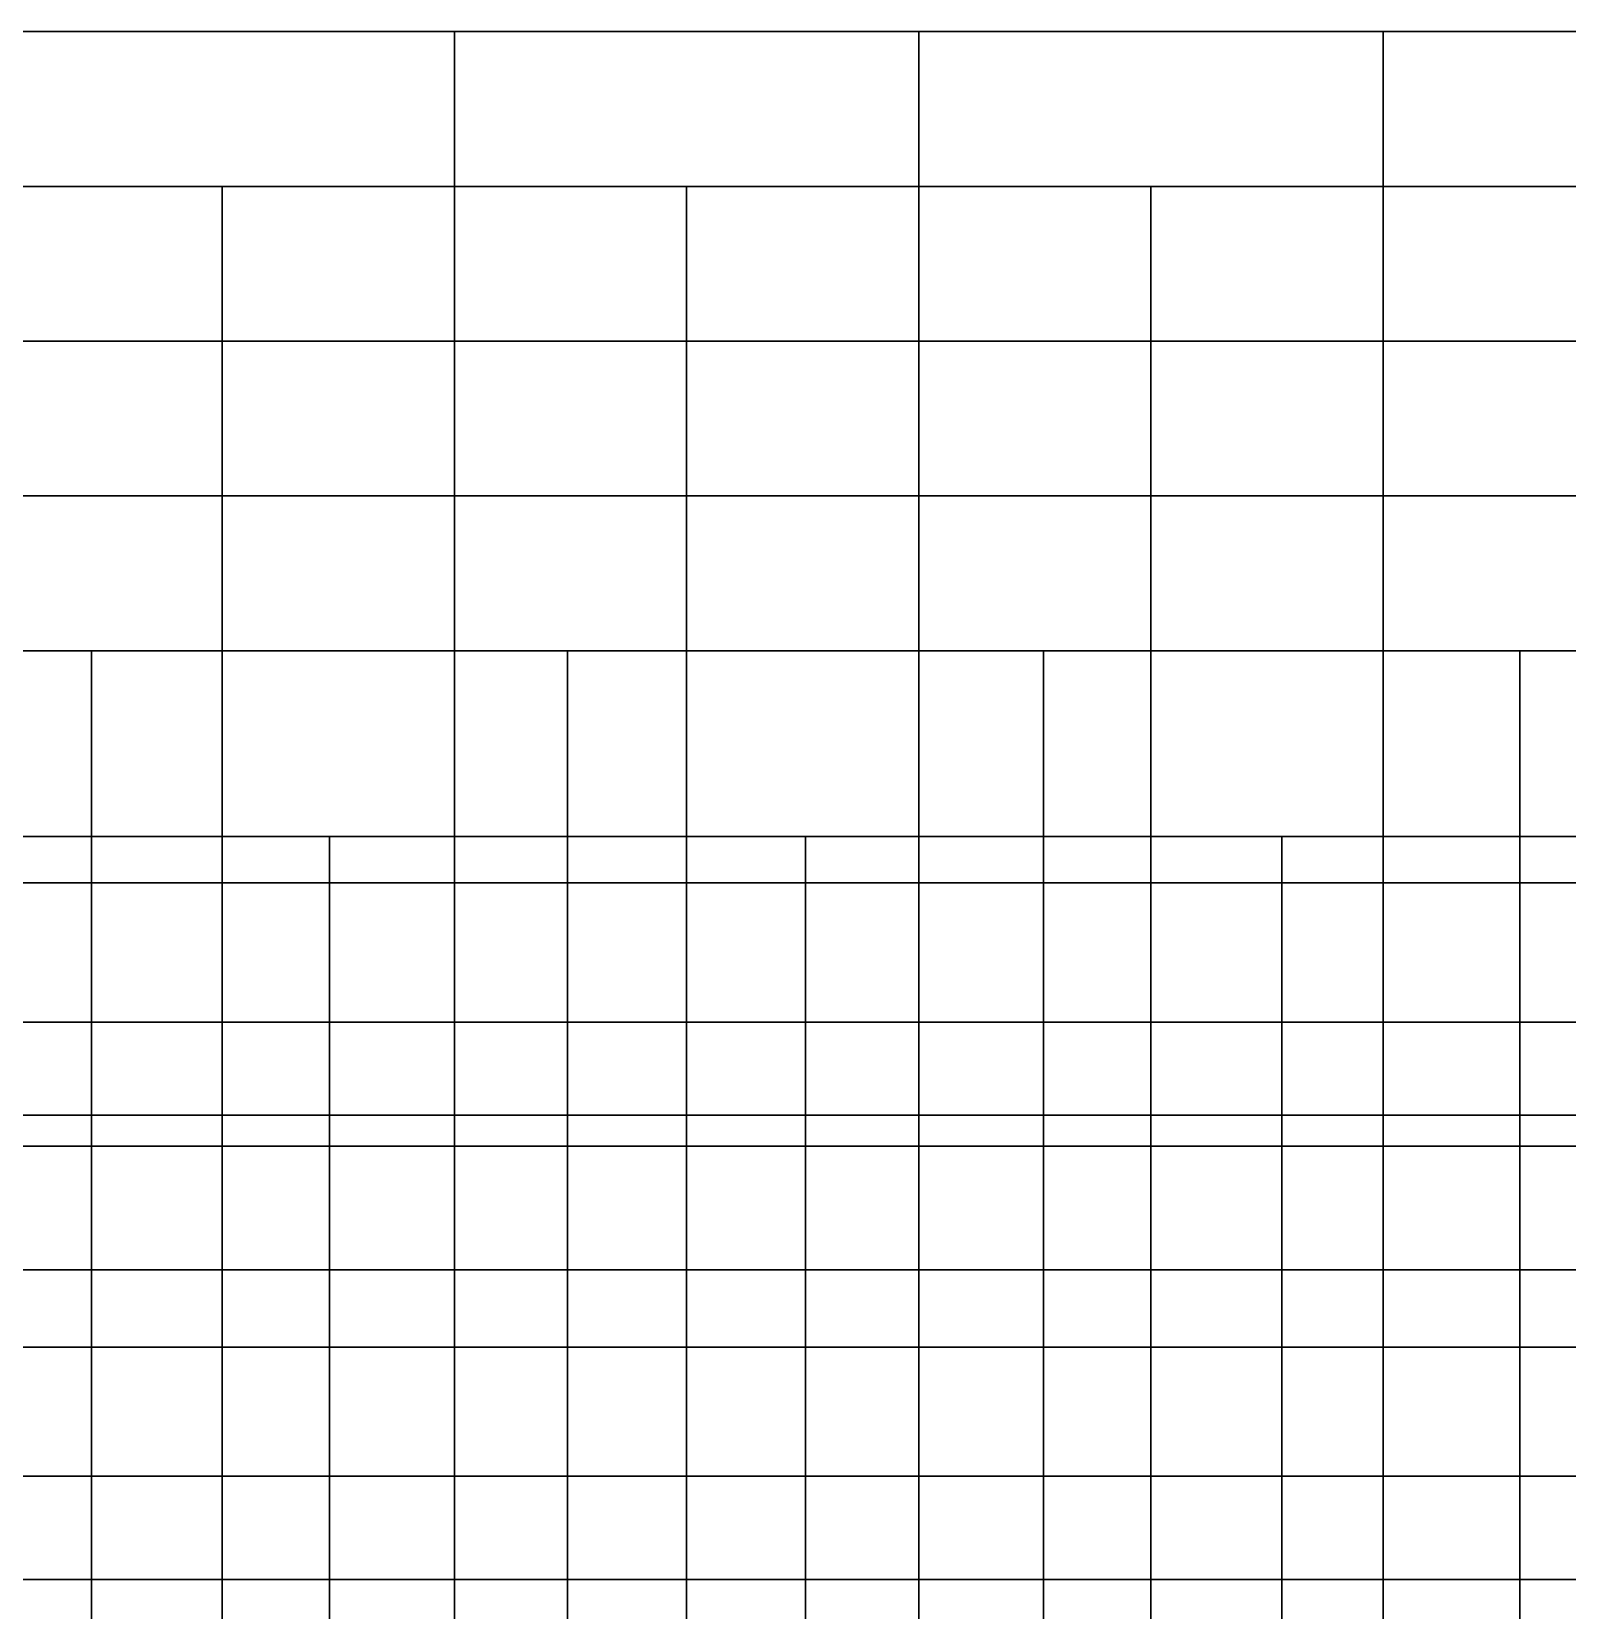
# Model space of a CAD drawing. Extents: x -2.5 to 67.5, y -27.5 to 12.5.
# Drawn here: x 16.11 to 22.31, y 3.62 to 10 of the extents above; entities that cross this region are included whole.
import ezdxf

# ---------------------------------------------------------------- set-up
doc = ezdxf.new("R2010")
doc.units = 0
doc.layers.add('M0', color=13, linetype='CONTINUOUS')
doc.layers.add('M1', color=11, linetype='CONTINUOUS')

msp = doc.modelspace()

# ---------------------------------------------------------------- linework, layer by layer
at = {"layer": 'M0', "color": 135}
for points in [[(15.938, 10), (15.938, 10, 1), (17.813, 10, 1), (17.813, 10)], [(15.938, 8.75), (15.938, 10), (17.813, 10), (17.813, 8.75)], [(15.938, 10, 1), (15.938, 8.75, 1), (17.813, 8.75, 1), (17.813, 10, 1)], [(17.813, 8.75), (17.813, 10), (17.813, 10, 1), (17.813, 8.75, 1)], [(17.813, 10), (17.813, 8.75), (17.813, 8.75, 1), (17.813, 10, 1)], [(17.813, 10), (17.813, 10, 1), (19.688, 10, 1), (19.688, 10)], [(17.813, 8.75), (17.813, 10), (19.688, 10), (19.688, 8.75)], [(17.813, 10, 1), (17.813, 8.75, 1), (19.688, 8.75, 1), (19.688, 10, 1)], [(19.688, 8.75), (19.688, 10), (19.688, 10, 1), (19.688, 8.75, 1)], [(19.688, 10), (19.688, 8.75), (19.688, 8.75, 1), (19.688, 10, 1)], [(19.688, 10), (19.688, 10, 1), (21.563, 10, 1), (21.563, 10)], [(19.688, 8.75), (19.688, 10), (21.563, 10), (21.563, 8.75)], [(19.688, 10, 1), (19.688, 8.75, 1), (21.563, 8.75, 1), (21.563, 10, 1)], [(21.563, 8.75), (21.563, 10), (21.563, 10, 1), (21.563, 8.75, 1)], [(21.563, 10), (21.563, 8.75), (21.563, 8.75, 1), (21.563, 10, 1)], [(21.563, 10), (21.563, 10, 1), (23.333, 10, 1), (23.333, 10)], [(21.563, 8.75), (21.563, 10), (23.333, 10), (23.333, 8.75)], [(21.563, 10, 1), (21.563, 8.75, 1), (23.333, 8.75, 1), (23.333, 10, 1)], [(16.875, 9.375), (15, 9.375), (15, 9.375, 1), (16.875, 9.375, 1)], [(16.875, 8.125), (15, 8.125), (15, 9.375), (16.875, 9.375)], [(15, 8.125, 1), (16.875, 8.125, 1), (16.875, 9.375, 1), (15, 9.375, 1)], [(16.875, 8.125, 1), (16.875, 8.125), (16.875, 9.375), (16.875, 9.375, 1)], [(18.75, 9.375), (16.875, 9.375), (16.875, 9.375, 1), (18.75, 9.375, 1)], [(16.875, 8.125), (16.875, 8.125, 1), (16.875, 9.375, 1), (16.875, 9.375)], [(18.75, 8.125), (16.875, 8.125), (16.875, 9.375), (18.75, 9.375)], [(16.875, 8.125, 1), (18.75, 8.125, 1), (18.75, 9.375, 1), (16.875, 9.375, 1)], [(18.75, 8.125, 1), (18.75, 8.125), (18.75, 9.375), (18.75, 9.375, 1)], [(20.625, 9.375), (18.75, 9.375), (18.75, 9.375, 1), (20.625, 9.375, 1)], [(18.75, 8.125), (18.75, 8.125, 1), (18.75, 9.375, 1), (18.75, 9.375)], [(20.625, 8.125), (18.75, 8.125), (18.75, 9.375), (20.625, 9.375)], [(18.75, 8.125, 1), (20.625, 8.125, 1), (20.625, 9.375, 1), (18.75, 9.375, 1)], [(20.625, 8.125, 1), (20.625, 8.125), (20.625, 9.375), (20.625, 9.375, 1)], [(22.5, 9.375), (20.625, 9.375), (20.625, 9.375, 1), (22.5, 9.375, 1)], [(20.625, 8.125), (20.625, 8.125, 1), (20.625, 9.375, 1), (20.625, 9.375)], [(22.5, 8.125), (20.625, 8.125), (20.625, 9.375), (22.5, 9.375)], [(20.625, 8.125, 1), (22.5, 8.125, 1), (22.5, 9.375, 1), (20.625, 9.375, 1)], [(15.938, 8.75), (15.938, 8.75, 1), (17.813, 8.75, 1), (17.813, 8.75)], [(15.938, 7.5), (15.938, 8.75), (17.813, 8.75), (17.813, 7.5)], [(15.938, 8.75, 1), (15.938, 7.5, 1), (17.813, 7.5, 1), (17.813, 8.75, 1)], [(15.938, 8.75, 1), (15.938, 8.75), (17.813, 8.75), (17.813, 8.75, 1)], [(17.813, 7.5), (17.813, 8.75), (17.813, 8.75, 1), (17.813, 7.5, 1)], [(17.813, 8.75), (17.813, 7.5), (17.813, 7.5, 1), (17.813, 8.75, 1)], [(17.813, 8.75), (17.813, 8.75, 1), (19.688, 8.75, 1), (19.688, 8.75)], [(17.813, 7.5), (17.813, 8.75), (19.688, 8.75), (19.688, 7.5)], [(17.813, 8.75, 1), (17.813, 7.5, 1), (19.688, 7.5, 1), (19.688, 8.75, 1)], [(17.813, 8.75, 1), (17.813, 8.75), (19.688, 8.75), (19.688, 8.75, 1)], [(19.688, 7.5), (19.688, 8.75), (19.688, 8.75, 1), (19.688, 7.5, 1)], [(19.688, 8.75), (19.688, 7.5), (19.688, 7.5, 1), (19.688, 8.75, 1)], [(19.688, 8.75), (19.688, 8.75, 1), (21.563, 8.75, 1), (21.563, 8.75)], [(19.688, 7.5), (19.688, 8.75), (21.563, 8.75), (21.563, 7.5)], [(19.688, 8.75, 1), (19.688, 7.5, 1), (21.563, 7.5, 1), (21.563, 8.75, 1)], [(19.688, 8.75, 1), (19.688, 8.75), (21.563, 8.75), (21.563, 8.75, 1)], [(21.563, 7.5), (21.563, 8.75), (21.563, 8.75, 1), (21.563, 7.5, 1)], [(21.563, 8.75), (21.563, 7.5), (21.563, 7.5, 1), (21.563, 8.75, 1)], [(21.563, 8.75), (21.563, 8.75, 1), (23.333, 8.75, 1), (23.333, 8.75)], [(21.563, 7.5), (21.563, 8.75), (23.333, 8.75), (23.333, 7.5)], [(21.563, 8.75, 1), (21.563, 7.5, 1), (23.333, 7.5, 1), (23.333, 8.75, 1)], [(21.563, 8.75, 1), (21.563, 8.75), (23.333, 8.75), (23.333, 8.75, 1)], [(16.875, 8.125), (15, 8.125), (15, 8.125, 1), (16.875, 8.125, 1)], [(16.875, 6.5625), (15, 6.5625), (15, 8.125), (16.875, 8.125)], [(15, 6.5625, 1), (16.875, 6.5625, 1), (16.875, 8.125, 1), (15, 8.125, 1)], [(15, 8.125), (16.875, 8.125), (16.875, 8.125, 1), (15, 8.125, 1)], [(16.875, 6.5625, 1), (16.875, 6.5625), (16.875, 8.125), (16.875, 8.125, 1)], [(18.75, 8.125), (16.875, 8.125), (16.875, 8.125, 1), (18.75, 8.125, 1)], [(16.875, 6.5625), (16.875, 6.5625, 1), (16.875, 8.125, 1), (16.875, 8.125)], [(18.75, 6.5625), (16.875, 6.5625), (16.875, 8.125), (18.75, 8.125)], [(16.875, 6.5625, 1), (18.75, 6.5625, 1), (18.75, 8.125, 1), (16.875, 8.125, 1)], [(16.875, 8.125), (18.75, 8.125), (18.75, 8.125, 1), (16.875, 8.125, 1)], [(18.75, 6.5625, 1), (18.75, 6.5625), (18.75, 8.125), (18.75, 8.125, 1)], [(20.625, 8.125), (18.75, 8.125), (18.75, 8.125, 1), (20.625, 8.125, 1)], [(18.75, 6.5625), (18.75, 6.5625, 1), (18.75, 8.125, 1), (18.75, 8.125)], [(20.625, 6.5625), (18.75, 6.5625), (18.75, 8.125), (20.625, 8.125)], [(18.75, 6.5625, 1), (20.625, 6.5625, 1), (20.625, 8.125, 1), (18.75, 8.125, 1)], [(18.75, 8.125), (20.625, 8.125), (20.625, 8.125, 1), (18.75, 8.125, 1)], [(20.625, 6.5625, 1), (20.625, 6.5625), (20.625, 8.125), (20.625, 8.125, 1)], [(22.5, 8.125), (20.625, 8.125), (20.625, 8.125, 1), (22.5, 8.125, 1)], [(20.625, 6.5625), (20.625, 6.5625, 1), (20.625, 8.125, 1), (20.625, 8.125)], [(22.5, 6.5625), (20.625, 6.5625), (20.625, 8.125), (22.5, 8.125)], [(20.625, 6.5625, 1), (22.5, 6.5625, 1), (22.5, 8.125, 1), (20.625, 8.125, 1)], [(20.625, 8.125), (22.5, 8.125), (22.5, 8.125, 1), (20.625, 8.125, 1)], [(15.938, 7.5), (15.938, 7.5, 1), (17.813, 7.5, 1), (17.813, 7.5)], [(15.938, 5.625), (15.938, 7.5), (17.813, 7.5), (17.813, 5.625)], [(15.938, 7.5, 1), (15.938, 5.625, 1), (17.813, 5.625, 1), (17.813, 7.5, 1)], [(15.938, 7.5, 1), (15.938, 7.5), (17.813, 7.5), (17.813, 7.5, 1)], [(17.813, 5.625), (17.813, 7.5), (17.813, 7.5, 1), (17.813, 5.625, 1)], [(17.813, 7.5), (17.813, 5.625), (17.813, 5.625, 1), (17.813, 7.5, 1)], [(17.813, 7.5), (17.813, 7.5, 1), (19.688, 7.5, 1), (19.688, 7.5)], [(17.813, 5.625), (17.813, 7.5), (19.688, 7.5), (19.688, 5.625)], [(17.813, 7.5, 1), (17.813, 5.625, 1), (19.688, 5.625, 1), (19.688, 7.5, 1)], [(17.813, 7.5, 1), (17.813, 7.5), (19.688, 7.5), (19.688, 7.5, 1)], [(19.688, 5.625), (19.688, 7.5), (19.688, 7.5, 1), (19.688, 5.625, 1)], [(19.688, 7.5), (19.688, 5.625), (19.688, 5.625, 1), (19.688, 7.5, 1)], [(19.688, 7.5), (19.688, 7.5, 1), (21.563, 7.5, 1), (21.563, 7.5)], [(19.688, 5.625), (19.688, 7.5), (21.563, 7.5), (21.563, 5.625)], [(19.688, 7.5, 1), (19.688, 5.625, 1), (21.563, 5.625, 1), (21.563, 7.5, 1)], [(19.688, 7.5, 1), (19.688, 7.5), (21.563, 7.5), (21.563, 7.5, 1)], [(21.563, 5.625), (21.563, 7.5), (21.563, 7.5, 1), (21.563, 5.625, 1)], [(21.563, 7.5), (21.563, 5.625), (21.563, 5.625, 1), (21.563, 7.5, 1)], [(21.563, 7.5), (21.563, 7.5, 1), (23.333, 7.5, 1), (23.333, 7.5)], [(21.563, 5.625), (21.563, 7.5), (23.333, 7.5), (23.333, 5.625)], [(21.563, 7.5, 1), (21.563, 5.625, 1), (23.333, 5.625, 1), (23.333, 7.5, 1)], [(21.563, 7.5, 1), (21.563, 7.5), (23.333, 7.5), (23.333, 7.5, 1)], [(16.875, 6.5625), (15, 6.5625), (15, 6.5625, 1), (16.875, 6.5625, 1)], [(16.875, 4.6875), (15, 4.6875), (15, 6.5625), (16.875, 6.5625)], [(15, 4.6875, 1), (16.875, 4.6875, 1), (16.875, 6.5625, 1), (15, 6.5625, 1)], [(15, 6.5625), (16.875, 6.5625), (16.875, 6.5625, 1), (15, 6.5625, 1)], [(16.875, 4.6875, 1), (16.875, 4.6875), (16.875, 6.5625), (16.875, 6.5625, 1)], [(18.75, 6.5625), (16.875, 6.5625), (16.875, 6.5625, 1), (18.75, 6.5625, 1)], [(16.875, 4.6875), (16.875, 4.6875, 1), (16.875, 6.5625, 1), (16.875, 6.5625)], [(18.75, 4.6875), (16.875, 4.6875), (16.875, 6.5625), (18.75, 6.5625)], [(16.875, 4.6875, 1), (18.75, 4.6875, 1), (18.75, 6.5625, 1), (16.875, 6.5625, 1)], [(16.875, 6.5625), (18.75, 6.5625), (18.75, 6.5625, 1), (16.875, 6.5625, 1)], [(18.75, 4.6875, 1), (18.75, 4.6875), (18.75, 6.5625), (18.75, 6.5625, 1)], [(20.625, 6.5625), (18.75, 6.5625), (18.75, 6.5625, 1), (20.625, 6.5625, 1)], [(18.75, 4.6875), (18.75, 4.6875, 1), (18.75, 6.5625, 1), (18.75, 6.5625)], [(20.625, 4.6875), (18.75, 4.6875), (18.75, 6.5625), (20.625, 6.5625)], [(18.75, 4.6875, 1), (20.625, 4.6875, 1), (20.625, 6.5625, 1), (18.75, 6.5625, 1)], [(18.75, 6.5625), (20.625, 6.5625), (20.625, 6.5625, 1), (18.75, 6.5625, 1)], [(20.625, 4.6875, 1), (20.625, 4.6875), (20.625, 6.5625), (20.625, 6.5625, 1)], [(22.5, 6.5625), (20.625, 6.5625), (20.625, 6.5625, 1), (22.5, 6.5625, 1)], [(20.625, 4.6875), (20.625, 4.6875, 1), (20.625, 6.5625, 1), (20.625, 6.5625)], [(22.5, 4.6875), (20.625, 4.6875), (20.625, 6.5625), (22.5, 6.5625)], [(20.625, 4.6875, 1), (22.5, 4.6875, 1), (22.5, 6.5625, 1), (20.625, 6.5625, 1)], [(20.625, 6.5625), (22.5, 6.5625), (22.5, 6.5625, 1), (20.625, 6.5625, 1)], [(15.938, 5.625), (15.938, 5.625, 1), (17.813, 5.625, 1), (17.813, 5.625)], [(15.938, 3.75), (15.938, 5.625), (17.813, 5.625), (17.813, 3.75)], [(15.938, 5.625, 1), (15.938, 3.75, 1), (17.813, 3.75, 1), (17.813, 5.625, 1)], [(15.938, 5.625, 1), (15.938, 5.625), (17.813, 5.625), (17.813, 5.625, 1)], [(17.813, 3.75), (17.813, 5.625), (17.813, 5.625, 1), (17.813, 3.75, 1)], [(17.813, 5.625), (17.813, 3.75), (17.813, 3.75, 1), (17.813, 5.625, 1)], [(17.813, 5.625), (17.813, 5.625, 1), (19.688, 5.625, 1), (19.688, 5.625)], [(17.813, 3.75), (17.813, 5.625), (19.688, 5.625), (19.688, 3.75)], [(17.813, 5.625, 1), (17.813, 3.75, 1), (19.688, 3.75, 1), (19.688, 5.625, 1)], [(17.813, 5.625, 1), (17.813, 5.625), (19.688, 5.625), (19.688, 5.625, 1)], [(19.688, 3.75), (19.688, 5.625), (19.688, 5.625, 1), (19.688, 3.75, 1)], [(19.688, 5.625), (19.688, 3.75), (19.688, 3.75, 1), (19.688, 5.625, 1)], [(19.688, 5.625), (19.688, 5.625, 1), (21.563, 5.625, 1), (21.563, 5.625)], [(19.688, 3.75), (19.688, 5.625), (21.563, 5.625), (21.563, 3.75)], [(19.688, 5.625, 1), (19.688, 3.75, 1), (21.563, 3.75, 1), (21.563, 5.625, 1)], [(19.688, 5.625, 1), (19.688, 5.625), (21.563, 5.625), (21.563, 5.625, 1)], [(21.563, 3.75), (21.563, 5.625), (21.563, 5.625, 1), (21.563, 3.75, 1)], [(21.563, 5.625), (21.563, 3.75), (21.563, 3.75, 1), (21.563, 5.625, 1)], [(21.563, 5.625), (21.563, 5.625, 1), (23.333, 5.625, 1), (23.333, 5.625)], [(21.563, 3.75), (21.563, 5.625), (23.333, 5.625), (23.333, 3.75)], [(21.563, 5.625, 1), (21.563, 3.75, 1), (23.333, 3.75, 1), (23.333, 5.625, 1)], [(21.563, 5.625, 1), (21.563, 5.625), (23.333, 5.625), (23.333, 5.625, 1)], [(16.875, 4.6875), (15, 4.6875), (15, 4.6875, 1), (16.875, 4.6875, 1)], [(16.875, 2.8125), (15, 2.8125), (15, 4.6875), (16.875, 4.6875)], [(15, 2.8125, 1), (16.875, 2.8125, 1), (16.875, 4.6875, 1), (15, 4.6875, 1)], [(15, 4.6875), (16.875, 4.6875), (16.875, 4.6875, 1), (15, 4.6875, 1)], [(16.875, 2.8125, 1), (16.875, 2.8125), (16.875, 4.6875), (16.875, 4.6875, 1)], [(18.75, 4.6875), (16.875, 4.6875), (16.875, 4.6875, 1), (18.75, 4.6875, 1)], [(16.875, 2.8125), (16.875, 2.8125, 1), (16.875, 4.6875, 1), (16.875, 4.6875)], [(18.75, 2.8125), (16.875, 2.8125), (16.875, 4.6875), (18.75, 4.6875)], [(16.875, 2.8125, 1), (18.75, 2.8125, 1), (18.75, 4.6875, 1), (16.875, 4.6875, 1)], [(16.875, 4.6875), (18.75, 4.6875), (18.75, 4.6875, 1), (16.875, 4.6875, 1)], [(18.75, 2.8125, 1), (18.75, 2.8125), (18.75, 4.6875), (18.75, 4.6875, 1)], [(20.625, 4.6875), (18.75, 4.6875), (18.75, 4.6875, 1), (20.625, 4.6875, 1)], [(18.75, 2.8125), (18.75, 2.8125, 1), (18.75, 4.6875, 1), (18.75, 4.6875)], [(20.625, 2.8125), (18.75, 2.8125), (18.75, 4.6875), (20.625, 4.6875)], [(18.75, 2.8125, 1), (20.625, 2.8125, 1), (20.625, 4.6875, 1), (18.75, 4.6875, 1)], [(18.75, 4.6875), (20.625, 4.6875), (20.625, 4.6875, 1), (18.75, 4.6875, 1)], [(20.625, 2.8125, 1), (20.625, 2.8125), (20.625, 4.6875), (20.625, 4.6875, 1)], [(22.5, 4.6875), (20.625, 4.6875), (20.625, 4.6875, 1), (22.5, 4.6875, 1)], [(20.625, 2.8125), (20.625, 2.8125, 1), (20.625, 4.6875, 1), (20.625, 4.6875)], [(22.5, 2.8125), (20.625, 2.8125), (20.625, 4.6875), (22.5, 4.6875)], [(20.625, 2.8125, 1), (22.5, 2.8125, 1), (22.5, 4.6875, 1), (20.625, 4.6875, 1)], [(20.625, 4.6875), (22.5, 4.6875), (22.5, 4.6875, 1), (20.625, 4.6875, 1)], [(15.938, 3.75), (15.938, 3.75, 1), (17.813, 3.75, 1), (17.813, 3.75)], [(15.938, 1.875), (15.938, 3.75), (17.813, 3.75), (17.813, 1.875)], [(15.938, 3.75, 1), (15.938, 1.875, 1), (17.813, 1.875, 1), (17.813, 3.75, 1)], [(15.938, 3.75, 1), (15.938, 3.75), (17.813, 3.75), (17.813, 3.75, 1)], [(17.813, 1.875), (17.813, 3.75), (17.813, 3.75, 1), (17.813, 1.875, 1)], [(17.813, 3.75), (17.813, 1.875), (17.813, 1.875, 1), (17.813, 3.75, 1)], [(17.813, 3.75), (17.813, 3.75, 1), (19.688, 3.75, 1), (19.688, 3.75)], [(17.813, 1.875), (17.813, 3.75), (19.688, 3.75), (19.688, 1.875)], [(17.813, 3.75, 1), (17.813, 1.875, 1), (19.688, 1.875, 1), (19.688, 3.75, 1)], [(17.813, 3.75, 1), (17.813, 3.75), (19.688, 3.75), (19.688, 3.75, 1)], [(19.688, 1.875), (19.688, 3.75), (19.688, 3.75, 1), (19.688, 1.875, 1)], [(19.688, 3.75), (19.688, 1.875), (19.688, 1.875, 1), (19.688, 3.75, 1)], [(19.688, 3.75), (19.688, 3.75, 1), (21.563, 3.75, 1), (21.563, 3.75)], [(19.688, 1.875), (19.688, 3.75), (21.563, 3.75), (21.563, 1.875)], [(19.688, 3.75, 1), (19.688, 1.875, 1), (21.563, 1.875, 1), (21.563, 3.75, 1)], [(19.688, 3.75, 1), (19.688, 3.75), (21.563, 3.75), (21.563, 3.75, 1)], [(21.563, 1.875), (21.563, 3.75), (21.563, 3.75, 1), (21.563, 1.875, 1)], [(21.563, 3.75), (21.563, 1.875), (21.563, 1.875, 1), (21.563, 3.75, 1)], [(21.563, 3.75), (21.563, 3.75, 1), (23.333, 3.75, 1), (23.333, 3.75)], [(21.563, 1.875), (21.563, 3.75), (23.333, 3.75), (23.333, 1.875)], [(21.563, 3.75, 1), (21.563, 1.875, 1), (23.333, 1.875, 1), (23.333, 3.75, 1)], [(21.563, 3.75, 1), (21.563, 3.75), (23.333, 3.75), (23.333, 3.75, 1)]]:
    msp.add_3dface(points, dxfattribs=at)
at = {"layer": 'M1', "color": 10}
for points in [[(14.424, 7.5, 1.75), (14.424, 7.5, 3), (16.347, 7.5, 3), (16.347, 7.5, 1.75)], [(14.424, 6, 1.75), (14.424, 7.5, 1.75), (16.347, 7.5, 1.75), (16.347, 6, 1.75)], [(14.424, 7.5, 3), (14.424, 6, 3), (16.347, 6, 3), (16.347, 7.5, 3)], [(16.347, 6, 1.75), (16.347, 7.5, 1.75), (16.347, 7.5, 3), (16.347, 6, 3)], [(16.347, 7.5, 1.75), (16.347, 6, 1.75), (16.347, 6, 3), (16.347, 7.5, 3)], [(16.347, 7.5, 1.75), (16.347, 7.5, 3), (18.27, 7.5, 3), (18.27, 7.5, 1.75)], [(16.347, 6, 1.75), (16.347, 7.5, 1.75), (18.27, 7.5, 1.75), (18.27, 6, 1.75)], [(16.347, 7.5, 3), (16.347, 6, 3), (18.27, 6, 3), (18.27, 7.5, 3)], [(18.27, 6, 1.75), (18.27, 7.5, 1.75), (18.27, 7.5, 3), (18.27, 6, 3)], [(18.27, 7.5, 1.75), (18.27, 6, 1.75), (18.27, 6, 3), (18.27, 7.5, 3)], [(18.27, 7.5, 1.75), (18.27, 7.5, 3), (20.192, 7.5, 3), (20.192, 7.5, 1.75)], [(18.27, 6, 1.75), (18.27, 7.5, 1.75), (20.192, 7.5, 1.75), (20.192, 6, 1.75)], [(18.27, 7.5, 3), (18.27, 6, 3), (20.192, 6, 3), (20.192, 7.5, 3)], [(20.192, 6, 1.75), (20.192, 7.5, 1.75), (20.192, 7.5, 3), (20.192, 6, 3)], [(20.192, 7.5, 1.75), (20.192, 6, 1.75), (20.192, 6, 3), (20.192, 7.5, 3)], [(20.192, 7.5, 1.75), (20.192, 7.5, 3), (22.115, 7.5, 3), (22.115, 7.5, 1.75)], [(20.192, 6, 1.75), (20.192, 7.5, 1.75), (22.115, 7.5, 1.75), (22.115, 6, 1.75)], [(20.192, 7.5, 3), (20.192, 6, 3), (22.115, 6, 3), (22.115, 7.5, 3)], [(22.115, 6, 1.75), (22.115, 7.5, 1.75), (22.115, 7.5, 3), (22.115, 6, 3)], [(22.115, 7.5, 1.75), (22.115, 6, 1.75), (22.115, 6, 3), (22.115, 7.5, 3)], [(22.115, 7.5, 1.75), (22.115, 7.5, 3), (24.038, 7.5, 3), (24.038, 7.5, 1.75)], [(22.115, 6, 1.75), (22.115, 7.5, 1.75), (24.038, 7.5, 1.75), (24.038, 6, 1.75)], [(22.115, 7.5, 3), (22.115, 6, 3), (24.038, 6, 3), (24.038, 7.5, 3)], [(17.308, 6.75, 1.75), (15.385, 6.75, 1.75), (15.385, 6.75, 3), (17.308, 6.75, 3)], [(17.308, 5.5, 1.75), (15.385, 5.5, 1.75), (15.385, 6.75, 1.75), (17.308, 6.75, 1.75)], [(15.385, 5.5, 3), (17.308, 5.5, 3), (17.308, 6.75, 3), (15.385, 6.75, 3)], [(17.308, 5.5, 3), (17.308, 5.5, 1.75), (17.308, 6.75, 1.75), (17.308, 6.75, 3)], [(19.231, 6.75, 1.75), (17.308, 6.75, 1.75), (17.308, 6.75, 3), (19.231, 6.75, 3)], [(17.308, 5.5, 1.75), (17.308, 5.5, 3), (17.308, 6.75, 3), (17.308, 6.75, 1.75)], [(19.231, 5.5, 1.75), (17.308, 5.5, 1.75), (17.308, 6.75, 1.75), (19.231, 6.75, 1.75)], [(17.308, 5.5, 3), (19.231, 5.5, 3), (19.231, 6.75, 3), (17.308, 6.75, 3)], [(19.231, 5.5, 3), (19.231, 5.5, 1.75), (19.231, 6.75, 1.75), (19.231, 6.75, 3)], [(21.154, 6.75, 1.75), (19.231, 6.75, 1.75), (19.231, 6.75, 3), (21.154, 6.75, 3)], [(19.231, 5.5, 1.75), (19.231, 5.5, 3), (19.231, 6.75, 3), (19.231, 6.75, 1.75)], [(21.154, 5.5, 1.75), (19.231, 5.5, 1.75), (19.231, 6.75, 1.75), (21.154, 6.75, 1.75)], [(19.231, 5.5, 3), (21.154, 5.5, 3), (21.154, 6.75, 3), (19.231, 6.75, 3)], [(21.154, 5.5, 3), (21.154, 5.5, 1.75), (21.154, 6.75, 1.75), (21.154, 6.75, 3)], [(23.077, 6.75, 1.75), (21.154, 6.75, 1.75), (21.154, 6.75, 3), (23.077, 6.75, 3)], [(21.154, 5.5, 1.75), (21.154, 5.5, 3), (21.154, 6.75, 3), (21.154, 6.75, 1.75)], [(23.077, 5.5, 1.75), (21.154, 5.5, 1.75), (21.154, 6.75, 1.75), (23.077, 6.75, 1.75)], [(21.154, 5.5, 3), (23.077, 5.5, 3), (23.077, 6.75, 3), (21.154, 6.75, 3)], [(14.424, 6, 1.75), (14.424, 6, 3), (16.347, 6, 3), (16.347, 6, 1.75)], [(14.424, 5, 1.75), (14.424, 6, 1.75), (16.347, 6, 1.75), (16.347, 5, 1.75)], [(14.424, 6, 3), (14.424, 5, 3), (16.347, 5, 3), (16.347, 6, 3)], [(14.424, 6, 3), (14.424, 6, 1.75), (16.347, 6, 1.75), (16.347, 6, 3)], [(16.347, 5, 1.75), (16.347, 6, 1.75), (16.347, 6, 3), (16.347, 5, 3)], [(16.347, 6, 1.75), (16.347, 5, 1.75), (16.347, 5, 3), (16.347, 6, 3)], [(16.347, 6, 1.75), (16.347, 6, 3), (18.27, 6, 3), (18.27, 6, 1.75)], [(16.347, 5, 1.75), (16.347, 6, 1.75), (18.27, 6, 1.75), (18.27, 5, 1.75)], [(16.347, 6, 3), (16.347, 5, 3), (18.27, 5, 3), (18.27, 6, 3)], [(16.347, 6, 3), (16.347, 6, 1.75), (18.27, 6, 1.75), (18.27, 6, 3)], [(18.27, 5, 1.75), (18.27, 6, 1.75), (18.27, 6, 3), (18.27, 5, 3)], [(18.27, 6, 1.75), (18.27, 5, 1.75), (18.27, 5, 3), (18.27, 6, 3)], [(18.27, 6, 1.75), (18.27, 6, 3), (20.192, 6, 3), (20.192, 6, 1.75)], [(18.27, 5, 1.75), (18.27, 6, 1.75), (20.192, 6, 1.75), (20.192, 5, 1.75)], [(18.27, 6, 3), (18.27, 5, 3), (20.192, 5, 3), (20.192, 6, 3)], [(18.27, 6, 3), (18.27, 6, 1.75), (20.192, 6, 1.75), (20.192, 6, 3)], [(20.192, 5, 1.75), (20.192, 6, 1.75), (20.192, 6, 3), (20.192, 5, 3)], [(20.192, 6, 1.75), (20.192, 5, 1.75), (20.192, 5, 3), (20.192, 6, 3)], [(20.192, 6, 1.75), (20.192, 6, 3), (22.115, 6, 3), (22.115, 6, 1.75)], [(20.192, 5, 1.75), (20.192, 6, 1.75), (22.115, 6, 1.75), (22.115, 5, 1.75)], [(20.192, 6, 3), (20.192, 5, 3), (22.115, 5, 3), (22.115, 6, 3)], [(20.192, 6, 3), (20.192, 6, 1.75), (22.115, 6, 1.75), (22.115, 6, 3)], [(22.115, 5, 1.75), (22.115, 6, 1.75), (22.115, 6, 3), (22.115, 5, 3)], [(22.115, 6, 1.75), (22.115, 5, 1.75), (22.115, 5, 3), (22.115, 6, 3)], [(22.115, 6, 1.75), (22.115, 6, 3), (24.038, 6, 3), (24.038, 6, 1.75)], [(22.115, 5, 1.75), (22.115, 6, 1.75), (24.038, 6, 1.75), (24.038, 5, 1.75)], [(22.115, 6, 3), (22.115, 5, 3), (24.038, 5, 3), (24.038, 6, 3)], [(22.115, 6, 3), (22.115, 6, 1.75), (24.038, 6, 1.75), (24.038, 6, 3)], [(17.308, 5.5, 1.75), (15.385, 5.5, 1.75), (15.385, 5.5, 3), (17.308, 5.5, 3)], [(17.308, 4.1665, 1.75), (15.385, 4.1665, 1.75), (15.385, 5.5, 1.75), (17.308, 5.5, 1.75)], [(15.385, 4.1665, 3), (17.308, 4.1665, 3), (17.308, 5.5, 3), (15.385, 5.5, 3)], [(15.385, 5.5, 1.75), (17.308, 5.5, 1.75), (17.308, 5.5, 3), (15.385, 5.5, 3)], [(17.308, 4.1665, 3), (17.308, 4.1665, 1.75), (17.308, 5.5, 1.75), (17.308, 5.5, 3)], [(19.231, 5.5, 1.75), (17.308, 5.5, 1.75), (17.308, 5.5, 3), (19.231, 5.5, 3)], [(17.308, 4.1665, 1.75), (17.308, 4.1665, 3), (17.308, 5.5, 3), (17.308, 5.5, 1.75)], [(19.231, 4.1665, 1.75), (17.308, 4.1665, 1.75), (17.308, 5.5, 1.75), (19.231, 5.5, 1.75)], [(17.308, 4.1665, 3), (19.231, 4.1665, 3), (19.231, 5.5, 3), (17.308, 5.5, 3)], [(17.308, 5.5, 1.75), (19.231, 5.5, 1.75), (19.231, 5.5, 3), (17.308, 5.5, 3)], [(19.231, 4.1665, 3), (19.231, 4.1665, 1.75), (19.231, 5.5, 1.75), (19.231, 5.5, 3)], [(21.154, 5.5, 1.75), (19.231, 5.5, 1.75), (19.231, 5.5, 3), (21.154, 5.5, 3)], [(19.231, 4.1665, 1.75), (19.231, 4.1665, 3), (19.231, 5.5, 3), (19.231, 5.5, 1.75)], [(21.154, 4.1665, 1.75), (19.231, 4.1665, 1.75), (19.231, 5.5, 1.75), (21.154, 5.5, 1.75)], [(19.231, 4.1665, 3), (21.154, 4.1665, 3), (21.154, 5.5, 3), (19.231, 5.5, 3)], [(19.231, 5.5, 1.75), (21.154, 5.5, 1.75), (21.154, 5.5, 3), (19.231, 5.5, 3)], [(21.154, 4.1665, 3), (21.154, 4.1665, 1.75), (21.154, 5.5, 1.75), (21.154, 5.5, 3)], [(23.077, 5.5, 1.75), (21.154, 5.5, 1.75), (21.154, 5.5, 3), (23.077, 5.5, 3)], [(21.154, 4.1665, 1.75), (21.154, 4.1665, 3), (21.154, 5.5, 3), (21.154, 5.5, 1.75)], [(23.077, 4.1665, 1.75), (21.154, 4.1665, 1.75), (21.154, 5.5, 1.75), (23.077, 5.5, 1.75)], [(21.154, 4.1665, 3), (23.077, 4.1665, 3), (23.077, 5.5, 3), (21.154, 5.5, 3)], [(21.154, 5.5, 1.75), (23.077, 5.5, 1.75), (23.077, 5.5, 3), (21.154, 5.5, 3)], [(14.424, 5, 1.75), (14.424, 5, 3), (16.347, 5, 3), (16.347, 5, 1.75)], [(14.424, 3.333, 1.75), (14.424, 5, 1.75), (16.347, 5, 1.75), (16.347, 3.333, 1.75)], [(14.424, 5, 3), (14.424, 3.333, 3), (16.347, 3.333, 3), (16.347, 5, 3)], [(14.424, 5, 3), (14.424, 5, 1.75), (16.347, 5, 1.75), (16.347, 5, 3)], [(16.347, 3.333, 1.75), (16.347, 5, 1.75), (16.347, 5, 3), (16.347, 3.333, 3)], [(16.347, 5, 1.75), (16.347, 3.333, 1.75), (16.347, 3.333, 3), (16.347, 5, 3)], [(16.347, 5, 1.75), (16.347, 5, 3), (18.27, 5, 3), (18.27, 5, 1.75)], [(16.347, 3.333, 1.75), (16.347, 5, 1.75), (18.27, 5, 1.75), (18.27, 3.333, 1.75)], [(16.347, 5, 3), (16.347, 3.333, 3), (18.27, 3.333, 3), (18.27, 5, 3)], [(16.347, 5, 3), (16.347, 5, 1.75), (18.27, 5, 1.75), (18.27, 5, 3)], [(18.27, 3.333, 1.75), (18.27, 5, 1.75), (18.27, 5, 3), (18.27, 3.333, 3)], [(18.27, 5, 1.75), (18.27, 3.333, 1.75), (18.27, 3.333, 3), (18.27, 5, 3)], [(18.27, 5, 1.75), (18.27, 5, 3), (20.192, 5, 3), (20.192, 5, 1.75)], [(18.27, 3.333, 1.75), (18.27, 5, 1.75), (20.192, 5, 1.75), (20.192, 3.333, 1.75)], [(18.27, 5, 3), (18.27, 3.333, 3), (20.192, 3.333, 3), (20.192, 5, 3)], [(18.27, 5, 3), (18.27, 5, 1.75), (20.192, 5, 1.75), (20.192, 5, 3)], [(20.192, 3.333, 1.75), (20.192, 5, 1.75), (20.192, 5, 3), (20.192, 3.333, 3)], [(20.192, 5, 1.75), (20.192, 3.333, 1.75), (20.192, 3.333, 3), (20.192, 5, 3)], [(20.192, 5, 1.75), (20.192, 5, 3), (22.115, 5, 3), (22.115, 5, 1.75)], [(20.192, 3.333, 1.75), (20.192, 5, 1.75), (22.115, 5, 1.75), (22.115, 3.333, 1.75)], [(20.192, 5, 3), (20.192, 3.333, 3), (22.115, 3.333, 3), (22.115, 5, 3)], [(20.192, 5, 3), (20.192, 5, 1.75), (22.115, 5, 1.75), (22.115, 5, 3)], [(22.115, 3.333, 1.75), (22.115, 5, 1.75), (22.115, 5, 3), (22.115, 3.333, 3)], [(22.115, 5, 1.75), (22.115, 3.333, 1.75), (22.115, 3.333, 3), (22.115, 5, 3)], [(22.115, 5, 1.75), (22.115, 5, 3), (24.038, 5, 3), (24.038, 5, 1.75)], [(22.115, 3.333, 1.75), (22.115, 5, 1.75), (24.038, 5, 1.75), (24.038, 3.333, 1.75)], [(22.115, 5, 3), (22.115, 3.333, 3), (24.038, 3.333, 3), (24.038, 5, 3)], [(22.115, 5, 3), (22.115, 5, 1.75), (24.038, 5, 1.75), (24.038, 5, 3)], [(17.308, 4.1665, 1.75), (15.385, 4.1665, 1.75), (15.385, 4.1665, 3), (17.308, 4.1665, 3)], [(17.308, 2.5, 1.75), (15.385, 2.5, 1.75), (15.385, 4.1665, 1.75), (17.308, 4.1665, 1.75)], [(15.385, 2.5, 3), (17.308, 2.5, 3), (17.308, 4.1665, 3), (15.385, 4.1665, 3)], [(15.385, 4.1665, 1.75), (17.308, 4.1665, 1.75), (17.308, 4.1665, 3), (15.385, 4.1665, 3)], [(17.308, 2.5, 3), (17.308, 2.5, 1.75), (17.308, 4.1665, 1.75), (17.308, 4.1665, 3)], [(19.231, 4.1665, 1.75), (17.308, 4.1665, 1.75), (17.308, 4.1665, 3), (19.231, 4.1665, 3)], [(17.308, 2.5, 1.75), (17.308, 2.5, 3), (17.308, 4.1665, 3), (17.308, 4.1665, 1.75)], [(19.231, 2.5, 1.75), (17.308, 2.5, 1.75), (17.308, 4.1665, 1.75), (19.231, 4.1665, 1.75)], [(17.308, 2.5, 3), (19.231, 2.5, 3), (19.231, 4.1665, 3), (17.308, 4.1665, 3)], [(17.308, 4.1665, 1.75), (19.231, 4.1665, 1.75), (19.231, 4.1665, 3), (17.308, 4.1665, 3)], [(19.231, 2.5, 3), (19.231, 2.5, 1.75), (19.231, 4.1665, 1.75), (19.231, 4.1665, 3)], [(21.154, 4.1665, 1.75), (19.231, 4.1665, 1.75), (19.231, 4.1665, 3), (21.154, 4.1665, 3)], [(19.231, 2.5, 1.75), (19.231, 2.5, 3), (19.231, 4.1665, 3), (19.231, 4.1665, 1.75)], [(21.154, 2.5, 1.75), (19.231, 2.5, 1.75), (19.231, 4.1665, 1.75), (21.154, 4.1665, 1.75)], [(19.231, 2.5, 3), (21.154, 2.5, 3), (21.154, 4.1665, 3), (19.231, 4.1665, 3)], [(19.231, 4.1665, 1.75), (21.154, 4.1665, 1.75), (21.154, 4.1665, 3), (19.231, 4.1665, 3)], [(21.154, 2.5, 3), (21.154, 2.5, 1.75), (21.154, 4.1665, 1.75), (21.154, 4.1665, 3)], [(23.077, 4.1665, 1.75), (21.154, 4.1665, 1.75), (21.154, 4.1665, 3), (23.077, 4.1665, 3)], [(21.154, 2.5, 1.75), (21.154, 2.5, 3), (21.154, 4.1665, 3), (21.154, 4.1665, 1.75)], [(23.077, 2.5, 1.75), (21.154, 2.5, 1.75), (21.154, 4.1665, 1.75), (23.077, 4.1665, 1.75)], [(21.154, 2.5, 3), (23.077, 2.5, 3), (23.077, 4.1665, 3), (21.154, 4.1665, 3)], [(21.154, 4.1665, 1.75), (23.077, 4.1665, 1.75), (23.077, 4.1665, 3), (21.154, 4.1665, 3)]]:
    msp.add_3dface(points, dxfattribs=at)

doc.saveas('drawing.dxf')
